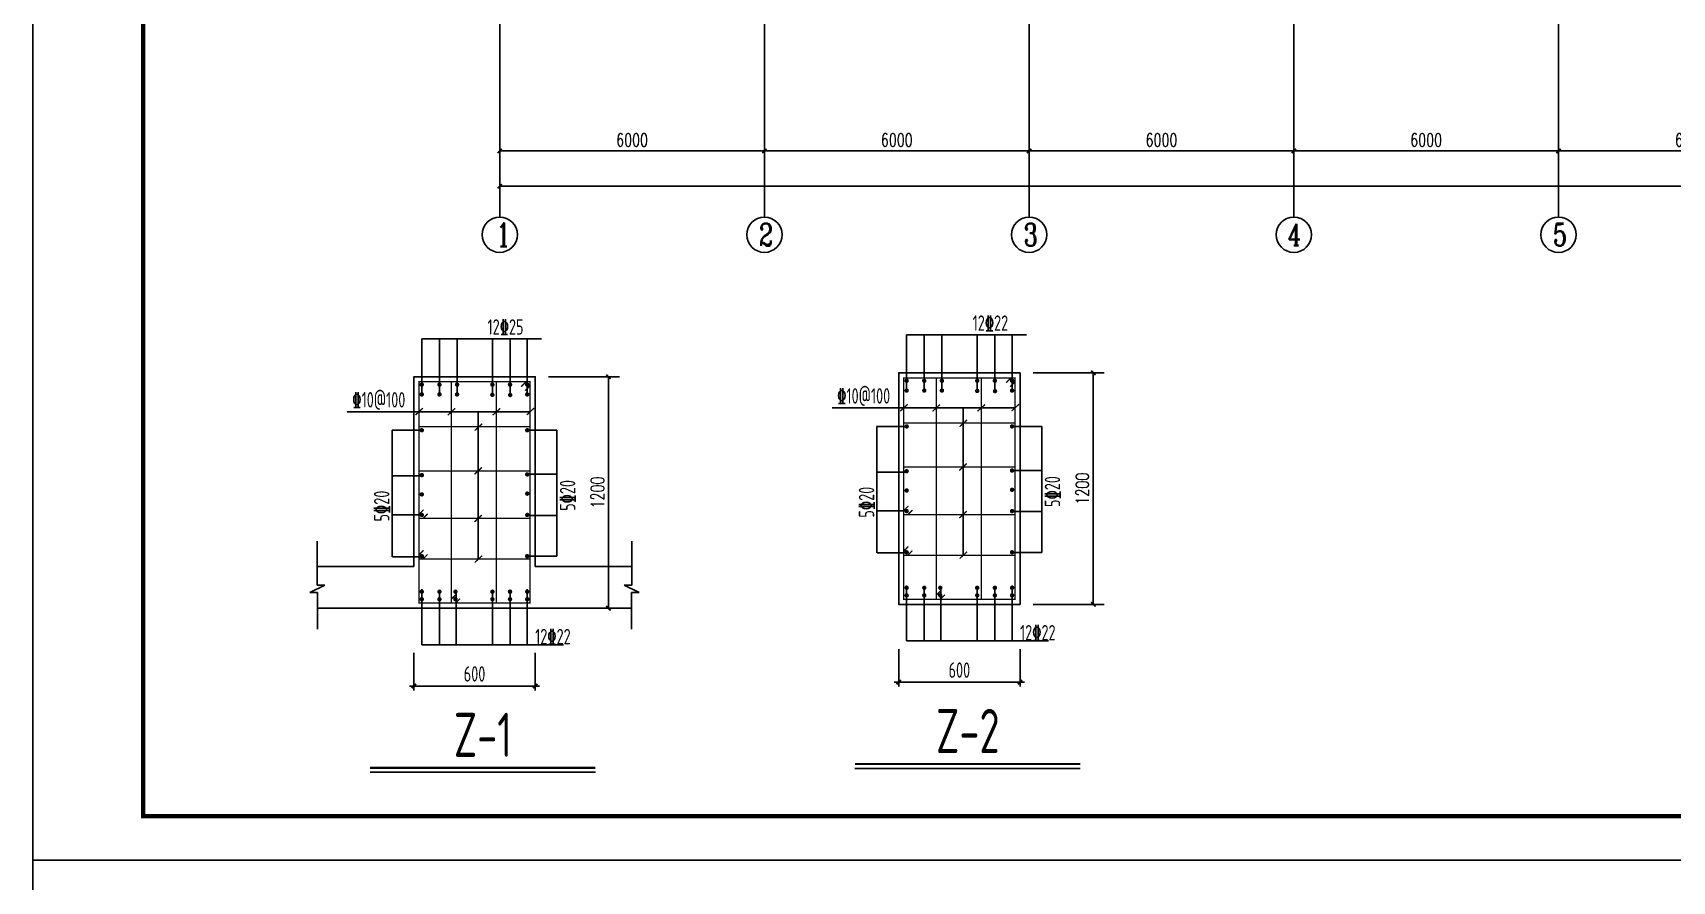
# Model space of a CAD drawing. Extents: x -73672 to 366960, y -527333 to 140666.
# Drawn here: x 177679 to 214841, y -102793 to -83554 of the extents above; entities that cross this region are included whole.
import ezdxf
from ezdxf.enums import TextEntityAlignment as Align

# ---------------------------------------------------------------- set-up
doc = ezdxf.new("R2010")
doc.units = 0
doc.header["$LTSCALE"] = 1000
doc.header["$MEASUREMENT"] = 0
for name, color, linetype in [('AXIS', 3, 'Continuous'), ('AXIS_TEXT', 7, 'Continuous'), ('COLU_DE_DIM', 3, 'Continuous'), ('COLU_DE_NUM', 7, 'Continuous'), ('COLU_DE_REIN', 1, 'Continuous'), ('COLU_DE_TEXT', 7, 'Continuous'), ('PUB_TITLE', 4, 'Continuous'), ('建-尺寸', 3, 'Continuous')]:
    doc.layers.add(name, color=color, linetype=linetype)
doc.styles.add('_TCH_AXIS', font='COMPLEX', dxfattribs={"bigfont": 'GBCBIG'})
doc.styles.add('_TCH_DIM_T3', font='SIMPLEX', dxfattribs={"width": 0.705882, "bigfont": 'GBCBIG'})
doc.styles.add('A-DIM_T3', font='SIMPLEX', dxfattribs={"width": 0.705882, "bigfont": 'GBCBIG'})
doc.styles.add('COMPLEX', font='COMPLEX', dxfattribs={"bigfont": 'Tssdchn.shx'})
doc.styles.add('TSSD_Dimension', font='Tssdeng.shx', dxfattribs={"width": 0.7, "bigfont": '1hztxt.shx'})
doc.styles.add('TSSD_Label', font='Tssdeng.shx', dxfattribs={"width": 0.7, "bigfont": 'hztxt.shx'})
doc.styles.add('TSSD_Rein', font='Tssdeng.shx', dxfattribs={"width": 0.7, "bigfont": 'hztxt.shx'})
doc.dimstyles.new('_TCH_ARCH-100', dxfattribs={"dimtxt": 297.5, "dimasz": 100, "dimexe": 250, "dimexo": 300, "dimgap": 100, "dimtad": 1, "dimdec": 0, "dimzin": 0, "dimdsep": 46, "dimtxsty": '_TCH_DIM_T3', "dimblk": 'ARCHTICK', "dimcen": 0.09, "dimclrt": 7, "dimazin": 2, "dimtfac": 1, "dimtdec": 0, "dimtix": 1, "dimtmove": 2, "dimatfit": 3, "dimfxl": 0, "dimtolj": 1, "dimtzin": 0, "dimarcsym": 0})
doc.dimstyles.new('A-DIM-100', dxfattribs={"dimtxt": 297.5, "dimasz": 100, "dimexe": 250, "dimexo": 300, "dimgap": 100, "dimtad": 1, "dimdec": 0, "dimzin": 0, "dimdsep": 46, "dimtxsty": 'A-DIM_T3', "dimblk": 'ARCHTICK', "dimcen": 0.09, "dimclrt": 7, "dimazin": 2, "dimtfac": 1, "dimtdec": 0, "dimtix": 1, "dimtmove": 2, "dimatfit": 3, "dimfxl": 0, "dimtolj": 1, "dimtzin": 0, "dimarcsym": 0})
doc.dimstyles.new('TSSD_20_100', dxfattribs={"dimtxt": 350, "dimasz": 100, "dimexe": 100, "dimexo": 250, "dimgap": 100, "dimtad": 1, "dimdec": 0, "dimlfac": 0.2, "dimzin": 0, "dimdsep": 46, "dimtxsty": 'TSSD_Dimension', "dimblk": 'ARCHTICK', "dimblk1": 'ARCHTICK', "dimblk2": 'ARCHTICK', "dimcen": 0, "dimdle": 100, "dimclrt": 7, "dimadec": 0, "dimazin": 0, "dimtfac": 1, "dimtdec": 0, "dimtix": 1, "dimtmove": 2, "dimatfit": 3, "dimfxl": 0, "dimtolj": 1, "dimtzin": 0, "dimarcsym": 0})

# ---------------------------------------------------------------- blocks, each defined once
blk = doc.blocks.new('_ArchTick')
at = {"color": 0, "linetype": 'ByBlock', "const_width": 0.4}
blk.add_lwpolyline([(-0.5, -0.5), (0.5, 0.5)], dxfattribs=at)
blk = doc.blocks.new('*D7615')
at = {"layer": 'COLU_DE_DIM', "color": 0, "lineweight": -2}
for p, q in [((186317, -97617), (186317, -98467)), ((189067, -97617), (189067, -98467)), ((186217, -98367), (189167, -98367))]:
    blk.add_line(p, q, dxfattribs=at)
at = {"layer": 'Defpoints', "color": 0}
for p in [(186317, -97367), (189067, -97367), (189067, -98367)]:
    blk.add_point(p, dxfattribs=at)
at = {"layer": 'COLU_DE_DIM', "color": 0, "linetype": 'ByBlock', "lineweight": -2, "xscale": 100, "yscale": 100, "zscale": 100}
for p, rotation in [((186317, -98367), 179.9999999999997), ((189067, -98367), 359.9999999999997)]:
    blk.add_blockref('_ArchTick', p, dxfattribs=dict(at, rotation=rotation))
at = {"layer": 'COLU_DE_DIM', "color": 7, "insert": (187692, -98092), "char_height": 350, "attachment_point": 5, "style": 'TSSD_Dimension'}
blk.add_mtext('\\A1;600', dxfattribs=at)
blk = doc.blocks.new('*D7616')
at = {"layer": 'COLU_DE_DIM', "color": 0, "lineweight": -2}
for p, q in [((197307, -97530), (197307, -98380)), ((200057, -97530), (200057, -98380)), ((197207, -98280), (200157, -98280))]:
    blk.add_line(p, q, dxfattribs=at)
at = {"layer": 'Defpoints', "color": 0}
for p in [(197307, -97280), (200057, -97280), (200057, -98280)]:
    blk.add_point(p, dxfattribs=at)
at = {"layer": 'COLU_DE_DIM', "color": 0, "linetype": 'ByBlock', "lineweight": -2, "xscale": 100, "yscale": 100, "zscale": 100}
for p, rotation in [((197307, -98280), 179.9999999999997), ((200057, -98280), 359.9999999999997)]:
    blk.add_blockref('_ArchTick', p, dxfattribs=dict(at, rotation=rotation))
at = {"layer": 'COLU_DE_DIM', "color": 7, "insert": (198682, -98005), "char_height": 350, "attachment_point": 5, "style": 'TSSD_Dimension'}
blk.add_mtext('\\A1;600', dxfattribs=at)
blk = doc.blocks.new('_AXISO')
blk.add_circle((0, 0), 0.5)
at = {"layer": 'AXIS_TEXT', "style": 'COMPLEX'}
blk.add_attdef('A', text='', height=0.56, dxfattribs=at).set_placement((-0.25, -0.28), (0.25, -0.28), align=Align.FIT)
blk = doc.blocks.new('*D8301')
at = {"layer": 'AXIS', "color": 0, "lineweight": -2}
for p, q in [((188264, -84034), (188264, -87284)), ((302604, -84034), (302604, -87284)), ((188264, -87034), (302604, -87034))]:
    blk.add_line(p, q, dxfattribs=at)
at = {"layer": 'Defpoints', "color": 0}
for p in [(188264, -83734), (302604, -83734), (302604, -87034)]:
    blk.add_point(p, dxfattribs=at)
at = {"layer": 'AXIS', "color": 0, "linetype": 'ByBlock', "lineweight": -2, "xscale": 100, "yscale": 100, "zscale": 100, "rotation": 180}
blk.add_blockref('_ArchTick', (188264, -87034), dxfattribs=at)
at = {"layer": 'AXIS', "color": 0, "linetype": 'ByBlock', "lineweight": -2, "xscale": 100, "yscale": 100, "zscale": 100}
blk.add_blockref('_ArchTick', (302604, -87034), dxfattribs=at)
at = {"layer": 'AXIS', "color": 7, "insert": (245434, -86785), "char_height": 297.5, "attachment_point": 5, "style": '_TCH_DIM_T3'}
blk.add_mtext('\\A1;114340', dxfattribs=at)
blk = doc.blocks.new('*D8302')
at = {"layer": 'AXIS', "color": 0, "lineweight": -2}
for p, q in [((188264, -84034), (188264, -86484)), ((194264, -84034), (194264, -86484)), ((188264, -86234), (194264, -86234))]:
    blk.add_line(p, q, dxfattribs=at)
at = {"layer": 'Defpoints', "color": 0}
for p in [(188264, -83734), (194264, -83734), (194264, -86234)]:
    blk.add_point(p, dxfattribs=at)
at = {"layer": 'AXIS', "color": 0, "linetype": 'ByBlock', "lineweight": -2, "xscale": 100, "yscale": 100, "zscale": 100, "rotation": 180}
blk.add_blockref('_ArchTick', (188264, -86234), dxfattribs=at)
at = {"layer": 'AXIS', "color": 0, "linetype": 'ByBlock', "lineweight": -2, "xscale": 100, "yscale": 100, "zscale": 100}
blk.add_blockref('_ArchTick', (194264, -86234), dxfattribs=at)
at = {"layer": 'AXIS', "color": 7, "insert": (191264, -85985), "char_height": 297.5, "attachment_point": 5, "style": '_TCH_DIM_T3'}
blk.add_mtext('\\A1;6000', dxfattribs=at)
blk = doc.blocks.new('*D8303')
at = {"layer": 'AXIS', "color": 0, "lineweight": -2}
for p, q in [((194264, -84034), (194264, -86484)), ((200264, -84034), (200264, -86484)), ((194264, -86234), (200264, -86234))]:
    blk.add_line(p, q, dxfattribs=at)
at = {"layer": 'Defpoints', "color": 0}
for p in [(194264, -83734), (200264, -83734), (200264, -86234)]:
    blk.add_point(p, dxfattribs=at)
at = {"layer": 'AXIS', "color": 0, "linetype": 'ByBlock', "lineweight": -2, "xscale": 100, "yscale": 100, "zscale": 100, "rotation": 180}
blk.add_blockref('_ArchTick', (194264, -86234), dxfattribs=at)
at = {"layer": 'AXIS', "color": 0, "linetype": 'ByBlock', "lineweight": -2, "xscale": 100, "yscale": 100, "zscale": 100}
blk.add_blockref('_ArchTick', (200264, -86234), dxfattribs=at)
at = {"layer": 'AXIS', "color": 7, "insert": (197264, -85985), "char_height": 297.5, "attachment_point": 5, "style": '_TCH_DIM_T3'}
blk.add_mtext('\\A1;6000', dxfattribs=at)
blk = doc.blocks.new('*D8304')
at = {"layer": 'AXIS', "color": 0, "lineweight": -2}
for p, q in [((200264, -84034), (200264, -86484)), ((206264, -84034), (206264, -86484)), ((200264, -86234), (206264, -86234))]:
    blk.add_line(p, q, dxfattribs=at)
at = {"layer": 'Defpoints', "color": 0}
for p in [(200264, -83734), (206264, -83734), (206264, -86234)]:
    blk.add_point(p, dxfattribs=at)
at = {"layer": 'AXIS', "color": 0, "linetype": 'ByBlock', "lineweight": -2, "xscale": 100, "yscale": 100, "zscale": 100, "rotation": 180}
blk.add_blockref('_ArchTick', (200264, -86234), dxfattribs=at)
at = {"layer": 'AXIS', "color": 0, "linetype": 'ByBlock', "lineweight": -2, "xscale": 100, "yscale": 100, "zscale": 100}
blk.add_blockref('_ArchTick', (206264, -86234), dxfattribs=at)
at = {"layer": 'AXIS', "color": 7, "insert": (203264, -85985), "char_height": 297.5, "attachment_point": 5, "style": '_TCH_DIM_T3'}
blk.add_mtext('\\A1;6000', dxfattribs=at)
blk = doc.blocks.new('*D8305')
at = {"layer": 'AXIS', "color": 0, "lineweight": -2}
for p, q in [((206264, -84034), (206264, -86484)), ((212264, -84034), (212264, -86484)), ((206264, -86234), (212264, -86234))]:
    blk.add_line(p, q, dxfattribs=at)
at = {"layer": 'Defpoints', "color": 0}
for p in [(206264, -83734), (212264, -83734), (212264, -86234)]:
    blk.add_point(p, dxfattribs=at)
at = {"layer": 'AXIS', "color": 0, "linetype": 'ByBlock', "lineweight": -2, "xscale": 100, "yscale": 100, "zscale": 100, "rotation": 180}
blk.add_blockref('_ArchTick', (206264, -86234), dxfattribs=at)
at = {"layer": 'AXIS', "color": 0, "linetype": 'ByBlock', "lineweight": -2, "xscale": 100, "yscale": 100, "zscale": 100}
blk.add_blockref('_ArchTick', (212264, -86234), dxfattribs=at)
at = {"layer": 'AXIS', "color": 7, "insert": (209264, -85985), "char_height": 297.5, "attachment_point": 5, "style": '_TCH_DIM_T3'}
blk.add_mtext('\\A1;6000', dxfattribs=at)
blk = doc.blocks.new('*D8306')
at = {"layer": 'AXIS', "color": 0, "lineweight": -2}
for p, q in [((212264, -84034), (212264, -86484)), ((218264, -84034), (218264, -86484)), ((212264, -86234), (218264, -86234))]:
    blk.add_line(p, q, dxfattribs=at)
at = {"layer": 'Defpoints', "color": 0}
for p in [(212264, -83734), (218264, -83734), (218264, -86234)]:
    blk.add_point(p, dxfattribs=at)
at = {"layer": 'AXIS', "color": 0, "linetype": 'ByBlock', "lineweight": -2, "xscale": 100, "yscale": 100, "zscale": 100, "rotation": 180}
blk.add_blockref('_ArchTick', (212264, -86234), dxfattribs=at)
at = {"layer": 'AXIS', "color": 0, "linetype": 'ByBlock', "lineweight": -2, "xscale": 100, "yscale": 100, "zscale": 100}
blk.add_blockref('_ArchTick', (218264, -86234), dxfattribs=at)
at = {"layer": 'AXIS', "color": 7, "insert": (215264, -85985), "char_height": 297.5, "attachment_point": 5, "style": '_TCH_DIM_T3'}
blk.add_mtext('\\A1;6000', dxfattribs=at)
blk = doc.blocks.new('*D8322')
at = {"layer": 'Defpoints', "color": 0}
for p in [(189067, -91353), (189067, -96603), (190728, -96603)]:
    blk.add_point(p, dxfattribs=at)
at = {"layer": '建-尺寸', "color": 0, "lineweight": -2}
for p, q in [((189367, -91353), (190978, -91353)), ((190728, -91353), (190728, -96603)), ((189367, -96603), (190978, -96603))]:
    blk.add_line(p, q, dxfattribs=at)
at = {"layer": '建-尺寸', "color": 0, "linetype": 'ByBlock', "lineweight": -2, "xscale": 100, "yscale": 100, "zscale": 100}
for p, rotation in [((190728, -91353), 90), ((190728, -96603), 270)]:
    blk.add_blockref('_ArchTick', p, dxfattribs=dict(at, rotation=rotation))
at = {"layer": '建-尺寸', "color": 7, "insert": (190479, -93978), "char_height": 297.5, "attachment_point": 5, "rotation": 90, "style": 'A-DIM_T3'}
blk.add_mtext('\\A1;1200', dxfattribs=at)
blk = doc.blocks.new('*D8489')
at = {"layer": 'Defpoints', "color": 0}
for p in [(200057, -91265), (200057, -96515), (201718, -96515)]:
    blk.add_point(p, dxfattribs=at)
at = {"layer": '建-尺寸', "color": 0, "lineweight": -2}
for p, q in [((200357, -91265), (201968, -91265)), ((201718, -91265), (201718, -96515)), ((200357, -96515), (201968, -96515))]:
    blk.add_line(p, q, dxfattribs=at)
at = {"layer": '建-尺寸', "color": 0, "linetype": 'ByBlock', "lineweight": -2, "xscale": 100, "yscale": 100, "zscale": 100}
for p, rotation in [((201718, -91265), 90), ((201718, -96515), 270)]:
    blk.add_blockref('_ArchTick', p, dxfattribs=dict(at, rotation=rotation))
at = {"layer": '建-尺寸', "color": 7, "insert": (201470, -93890), "char_height": 297.5, "attachment_point": 5, "rotation": 90, "style": 'A-DIM_T3'}
blk.add_mtext('\\A1;1200', dxfattribs=at)

msp = doc.modelspace()

# ---------------------------------------------------------------- linework, layer by layer
at = {"color": 1}
for p, q in [((188264.15, -24236.64), (188264.15, -84710.49)), ((194264.15, -24236.64), (194264.15, -84710.49)), ((200264.15, -24236.64), (200264.15, -84710.49)), ((206264.15, -24236.64), (206264.15, -84710.49)), ((212264.15, -24236.64), (212264.15, -84710.49))]:
    msp.add_line(p, q, dxfattribs=at)
at = {"color": 3, "linetype": 'Continuous'}
for p, q in [((188886.63, -91754.59), (188886.63, -90494.09)), ((199877.16, -91666.67), (199877.16, -90406.16))]:
    msp.add_line(p, q, dxfattribs=at)
at = {"color": 0}
for p, q in [((184122.36, -95083.17), (184122.36, -96080.66)), ((191260.9, -95083.17), (191260.9, -96080.66)), ((186316.63, -95657.6), (184122.36, -95657.6)), ((189066.63, -95657.6), (191260.9, -95657.6)), ((184296.54, -96080.66), (183961.58, -96243.22)), ((183961.58, -96243.22), (184132.47, -96243.22)), ((184122.36, -96080.66), (184296.54, -96080.66)), ((184132.47, -96243.22), (184132.47, -97077.2)), ((191260.9, -96080.66), (191086.72, -96080.66)), ((191086.72, -96080.66), (191421.68, -96243.22)), ((191421.68, -96243.22), (191250.78, -96243.22)), ((191250.78, -96243.22), (191250.78, -97077.2)), ((186316.63, -96602.6), (184132.47, -96602.6)), ((189066.63, -96602.6), (191250.78, -96602.6))]:
    msp.add_line(p, q, dxfattribs=at)
at = {"color": 0, "linetype": 'ByBlock', "lineweight": -2}
for points in [[(189066.63, -95657.6), (189066.63, -91352.6), (186316.63, -91352.6), (186316.63, -95657.6)], [(186316.63, -96602.6), (189066.63, -96602.6)]]:
    msp.add_lwpolyline(points, dxfattribs=at)
msp.add_lwpolyline([(200057.16, -91264.67), (197307.16, -91264.67), (197307.16, -96514.67), (200057.16, -96514.67)], close=True, dxfattribs=at)
at = {"layer": 'AXIS'}
for p, q in [((188264.15, -83733.64), (188264.15, -87733.64)), ((194264.15, -83733.64), (194264.15, -87733.64)), ((200264.15, -83733.64), (200264.15, -87733.64)), ((206264.15, -83733.64), (206264.15, -87733.64)), ((212264.15, -83733.64), (212264.15, -87733.64))]:
    msp.add_line(p, q, dxfattribs=at)
at = {"layer": 'AXIS', "color": 3, "linetype": 'Continuous'}
for p, q in [((186496.63, -91754.59), (186496.63, -90494.09)), ((186496.63, -90494.09), (189210.27, -90494.09)), ((186896.63, -91754.59), (186896.63, -90494.09)), ((187296.63, -91754.59), (187296.63, -90494.09)), ((188096.63, -91754.59), (188096.63, -90494.09)), ((188496.63, -91754.59), (188496.63, -90494.09)), ((197487.16, -91666.67), (197487.16, -90406.16)), ((197487.16, -90406.16), (200200.8, -90406.16)), ((197887.16, -91666.67), (197887.16, -90406.16)), ((198287.16, -91666.67), (198287.16, -90406.16)), ((199087.16, -91666.67), (199087.16, -90406.16)), ((199487.16, -91666.67), (199487.16, -90406.16)), ((184808.16, -92148.26), (188951.63, -92148.26)), ((187774.59, -92148.26), (187774.59, -95487.6)), ((195798.69, -92060.33), (199942.16, -92060.33)), ((198765.12, -92060.33), (198765.12, -95399.67)), ((197487.16, -92479.67), (196814.8, -92479.67)), ((196814.8, -92479.67), (196814.8, -95346.8)), ((200549.51, -92479.67), (199877.16, -92479.67)), ((200549.51, -92479.67), (200549.51, -95336.7)), ((186496.63, -92567.6), (185824.27, -92567.6)), ((185824.27, -92567.6), (185824.27, -95434.72)), ((189558.98, -92567.6), (188886.63, -92567.6)), ((189558.98, -92567.6), (189558.98, -95424.62)), ((186496.63, -93602.6), (185824.27, -93602.6)), ((189558.98, -93565.06), (188886.63, -93565.06)), ((197487.16, -93514.67), (196814.8, -93514.67)), ((200549.51, -93477.14), (199877.16, -93477.14)), ((186502.45, -94483.82), (185830.1, -94483.82)), ((189558.98, -94498.62), (188886.63, -94498.62)), ((197492.98, -94395.89), (196820.63, -94395.89)), ((200549.51, -94410.7), (199877.16, -94410.7)), ((186502.45, -95434.72), (185830.1, -95434.72)), ((189558.98, -95424.62), (188886.63, -95424.62)), ((197492.98, -95346.8), (196820.63, -95346.8)), ((200549.51, -95336.7), (199877.16, -95336.7)), ((186496.63, -97432.15), (186496.63, -96171.64)), ((188886.63, -97432.15), (188886.63, -96171.64)), ((197487.16, -97344.22), (197487.16, -96083.72)), ((197887.16, -97344.22), (197887.16, -96168.01)), ((198264.86, -97344.22), (198264.86, -96168.01)), ((199087.16, -97344.22), (199087.16, -96168.01)), ((199487.16, -97344.22), (199487.16, -96168.01)), ((199877.16, -97344.22), (199877.16, -96083.72)), ((186896.63, -97432.15), (186896.63, -96255.93)), ((187274.33, -97432.15), (187274.33, -96255.93)), ((188096.63, -97432.15), (188096.63, -96255.93)), ((188496.63, -97432.15), (188496.63, -96255.93)), ((197487.16, -97344.22), (200700.8, -97344.22)), ((186496.63, -97432.15), (189710.27, -97432.15))]:
    msp.add_line(p, q, dxfattribs=at)
at = {"layer": 'AXIS', "color": 3, "linetype": 'Continuous', "const_width": 30}
for points in [[(186522.98, -92063.94), (186354.9, -92220.23)], [(187252.5, -92070.11), (187084.42, -92226.4)], [(188275.65, -92070.11), (188102.07, -92226.4)], [(189042.98, -92063.94), (188874.9, -92220.23)], [(197513.51, -91976.01), (197345.43, -92132.3)], [(198243.03, -91982.19), (198074.95, -92138.48)], [(199266.18, -91982.19), (199092.6, -92138.48)], [(200033.51, -91976.01), (199865.43, -92132.3)], [(187865.94, -92417.66), (187697.86, -92573.94)], [(198856.47, -92329.73), (198688.39, -92486.02)], [(187858.63, -93409.45), (187690.55, -93565.74)], [(198849.16, -93321.53), (198681.08, -93477.82)], [(198849.16, -94401.07), (198681.08, -94557.35)], [(186431.63, -94567.13), (188951.63, -94567.13)], [(187858.63, -94488.99), (187690.55, -94645.28)], [(188801.37, -94567.13), (188951.63, -94567.13)], [(197422.16, -94479.21), (199942.16, -94479.21)], [(199791.9, -94479.21), (199942.16, -94479.21)], [(187865.94, -95409.45), (187697.86, -95565.74)], [(198856.47, -95321.53), (198688.39, -95477.82)]]:
    msp.add_lwpolyline(points, dxfattribs=at)
at = {"layer": 'COLU_DE_NUM'}
for p, q in [((185323.23, -100323.61), (190431.83, -100323.61)), ((196313.76, -100235.69), (201422.36, -100235.69))]:
    msp.add_line(p, q, dxfattribs=at)
at = {"layer": 'COLU_DE_NUM', "const_width": 50}
for points in [[(185323.23, -100223.61), (190431.83, -100223.61)], [(196313.76, -100135.69), (201422.36, -100135.69)]]:
    msp.add_lwpolyline(points, dxfattribs=at)
at = {"layer": 'COLU_DE_REIN', "const_width": 30}
for points in [[(199832.78, -91580.97), (199942.16, -91471.6), (199942.16, -91379.67), (197422.16, -91379.67), (197422.16, -96399.67), (199942.16, -96399.67), (199942.16, -91379.67), (199850.23, -91379.67), (199740.86, -91489.05)], [(198262.89, -96203.86), (198158.99, -96307.75), (198158.99, -96399.67), (199179.39, -96399.67), (199179.39, -91379.67), (198158.99, -91379.67), (198158.99, -96399.67), (198250.92, -96399.67), (198354.81, -96295.78)], [(188842.25, -91668.89), (188951.63, -91559.52), (188951.63, -91467.6), (186431.63, -91467.6), (186431.63, -96487.6), (188951.63, -96487.6), (188951.63, -91467.6), (188859.71, -91467.6), (188750.33, -91576.97)], [(187272.36, -96291.78), (187168.46, -96395.67), (187168.46, -96487.6), (188188.86, -96487.6), (188188.86, -91467.6), (187168.46, -91467.6), (187168.46, -96487.6), (187260.39, -96487.6), (187364.28, -96383.7)], [(186535.52, -94371.32), (186431.63, -94475.21), (186431.63, -94567.13), (188951.63, -94567.13), (188951.63, -92487.6), (186431.63, -92487.6), (186431.63, -94567.13), (186523.55, -94567.13), (186627.44, -94463.24)], [(197526.05, -94283.4), (197422.16, -94387.29), (197422.16, -94479.21), (199942.16, -94479.21), (199942.16, -92399.67), (197422.16, -92399.67), (197422.16, -94479.21), (197514.08, -94479.21), (197617.97, -94375.32)], [(186535.52, -95291.78), (186431.63, -95395.67), (186431.63, -95487.6), (188951.63, -95487.6), (188951.63, -93487.6), (186431.63, -93487.6), (186431.63, -95487.6), (186523.55, -95487.6), (186627.44, -95383.7)], [(197526.05, -95203.86), (197422.16, -95307.75), (197422.16, -95399.67), (199942.16, -95399.67), (199942.16, -93399.67), (197422.16, -93399.67), (197422.16, -95399.67), (197514.08, -95399.67), (197617.97, -95295.78)]]:
    msp.add_lwpolyline(points, dxfattribs=at)
at = {"layer": 'COLU_DE_REIN', "const_width": 50}
for points in [[(197462.16, -91444.67, 1), (197512.16, -91444.67, 1)], [(197862.16, -91444.67, 1), (197912.16, -91444.67, 1)], [(198262.16, -91444.67, 1), (198312.16, -91444.67, 1)], [(199062.16, -91444.67, 1), (199112.16, -91444.67, 1)], [(199462.16, -91444.67, 1), (199512.16, -91444.67, 1)], [(199852.16, -91444.67, 1), (199902.16, -91444.67, 1)], [(186471.63, -91532.6, 1), (186521.63, -91532.6, 1)], [(186471.63, -91754.59, 1), (186521.63, -91754.59, 1)], [(186871.63, -91532.6, 1), (186921.63, -91532.6, 1)], [(186871.63, -91754.59, 1), (186921.63, -91754.59, 1)], [(187271.63, -91532.6, 1), (187321.63, -91532.6, 1)], [(187271.63, -91754.59, 1), (187321.63, -91754.59, 1)], [(188070.78, -91763.19, 1), (188120.78, -91763.19, 1)], [(188071.63, -91532.6, 1), (188121.63, -91532.6, 1)], [(188471.63, -91532.6, 1), (188521.63, -91532.6, 1)], [(188475.06, -91767.62, 1), (188525.06, -91767.62, 1)], [(188861.63, -91532.6, 1), (188911.63, -91532.6, 1)], [(188861.63, -91754.59, 1), (188911.63, -91754.59, 1)], [(197462.16, -91666.67, 1), (197512.16, -91666.67, 1)], [(197862.16, -91666.67, 1), (197912.16, -91666.67, 1)], [(198262.16, -91666.67, 1), (198312.16, -91666.67, 1)], [(199061.31, -91675.27, 1), (199111.31, -91675.27, 1)], [(199465.59, -91679.7, 1), (199515.59, -91679.7, 1)], [(199852.16, -91666.67, 1), (199902.16, -91666.67, 1)], [(186471.63, -92567.6, 1), (186521.63, -92567.6, 1)], [(188861.63, -92567.6, 1), (188911.63, -92567.6, 1)], [(197462.16, -92479.67, 1), (197512.16, -92479.67, 1)], [(199852.16, -92479.67, 1), (199902.16, -92479.67, 1)], [(186471.63, -93584.37, 1), (186521.63, -93584.37, 1)], [(188861.63, -93568.03, 1), (188911.63, -93568.03, 1)], [(197462.16, -93496.45, 1), (197512.16, -93496.45, 1)], [(199852.16, -93480.11, 1), (199902.16, -93480.11, 1)], [(186471.63, -94021.05, 1), (186521.63, -94021.05, 1)], [(188861.63, -94004.71, 1), (188911.63, -94004.71, 1)], [(197462.16, -93933.13, 1), (197512.16, -93933.13, 1)], [(199852.16, -93916.79, 1), (199902.16, -93916.79, 1)], [(197462.16, -94399.67, 1), (197512.16, -94399.67, 1)], [(199852.16, -94399.67, 1), (199902.16, -94399.67, 1)], [(186471.63, -94487.6, 1), (186521.63, -94487.6, 1)], [(188861.63, -94487.6, 1), (188911.63, -94487.6, 1)], [(186471.63, -95422.6, 1), (186521.63, -95422.6, 1)], [(188861.63, -95422.6, 1), (188911.63, -95422.6, 1)], [(197462.16, -95334.67, 1), (197512.16, -95334.67, 1)], [(199852.16, -95334.67, 1), (199902.16, -95334.67, 1)], [(186471.63, -96227.43, 1), (186521.63, -96227.43, 1)], [(186871.63, -96227.43, 1), (186921.63, -96227.43, 1)], [(187234.64, -96227.43, 1), (187284.64, -96227.43, 1)], [(188071.63, -96227.43, 1), (188121.63, -96227.43, 1)], [(188471.63, -96227.43, 1), (188521.63, -96227.43, 1)], [(188861.63, -96227.43, 1), (188911.63, -96227.43, 1)], [(197462.16, -96139.51, 1), (197512.16, -96139.51, 1)], [(197862.16, -96139.51, 1), (197912.16, -96139.51, 1)], [(198225.17, -96139.51, 1), (198275.17, -96139.51, 1)], [(199062.16, -96139.51, 1), (199112.16, -96139.51, 1)], [(199462.16, -96139.51, 1), (199512.16, -96139.51, 1)], [(199852.16, -96139.51, 1), (199902.16, -96139.51, 1)], [(186471.63, -96398.86, 1), (186521.63, -96398.86, 1)], [(186871.63, -96398.86, 1), (186921.63, -96398.86, 1)], [(187234.64, -96398.86, 1), (187284.64, -96398.86, 1)], [(188071.63, -96398.86, 1), (188121.63, -96398.86, 1)], [(188471.63, -96398.86, 1), (188521.63, -96398.86, 1)], [(188861.63, -96398.86, 1), (188911.63, -96398.86, 1)], [(197462.16, -96310.94, 1), (197512.16, -96310.94, 1)], [(197862.16, -96310.94, 1), (197912.16, -96310.94, 1)], [(198225.17, -96310.94, 1), (198275.17, -96310.94, 1)], [(199062.16, -96310.94, 1), (199112.16, -96310.94, 1)], [(199462.16, -96310.94, 1), (199512.16, -96310.94, 1)], [(199852.16, -96310.94, 1), (199902.16, -96310.94, 1)]]:
    msp.add_lwpolyline(points, format="xyb", close=True, dxfattribs=at)
at = {"layer": 'PUB_TITLE'}
for points in [[(177678.75, -102317.87), (326378.75, -102317.87), (326378.75, -18217.87), (177678.75, -18217.87)], [(177678.75, -186417.87), (326378.75, -186417.87), (326378.75, -102317.87), (177678.75, -102317.87)]]:
    msp.add_lwpolyline(points, close=True, dxfattribs=at)
at = {"layer": 'PUB_TITLE', "const_width": 100}
msp.add_lwpolyline([(180178.75, -101317.87), (325378.75, -101317.87), (325378.75, -19217.87), (180178.75, -19217.87)], close=True, dxfattribs=at)

# ---------------------------------------------------------------- block references
at = {"layer": 'AXIS'}
ref = msp.add_blockref('_AXISO', (188264.15, -88133.64), dxfattribs=dict(at, xscale=800, yscale=800, zscale=800))
ref.add_attrib('A', '1', (188183.07, -88401.64), dxfattribs={"color": 7, "height": 536.01, "style": '_TCH_AXIS', "width": 0.705882})
ref = msp.add_blockref('_AXISO', (194264.15, -88133.64), dxfattribs=dict(at, xscale=800, yscale=800, zscale=800))
ref.add_attrib('A', '2', (194144.93, -88386.99), dxfattribs={"color": 7, "height": 506.7, "style": '_TCH_AXIS', "width": 0.705882})
ref = msp.add_blockref('_AXISO', (200264.15, -88133.64), dxfattribs=dict(at, xscale=800, yscale=800, zscale=800))
ref.add_attrib('A', '3', (200144.93, -88386.99), dxfattribs={"color": 7, "height": 506.7, "style": '_TCH_AXIS', "width": 0.705882})
ref = msp.add_blockref('_AXISO', (206264.15, -88133.64), dxfattribs=dict(at, xscale=800, yscale=800, zscale=800))
ref.add_attrib('A', '4', (206131.53, -88380.23), dxfattribs={"color": 7, "height": 493.2, "style": '_TCH_AXIS', "width": 0.705882})
ref = msp.add_blockref('_AXISO', (212264.15, -88133.64), dxfattribs=dict(at, xscale=800, yscale=800, zscale=800))
ref.add_attrib('A', '5', (212144.93, -88386.99), dxfattribs={"color": 7, "height": 506.7, "style": '_TCH_AXIS', "width": 0.705882})

# ---------------------------------------------------------------- texts
at = {"layer": 'COLU_DE_NUM', "style": 'TSSD_Label', "width": 0.7}
for s, p in [('Z-1', (187883.47, -99473.61)), ('Z-2', (198874, -99385.69))]:
    msp.add_text(s, height=1000, dxfattribs=at).set_placement(p, align=Align.MIDDLE)
at = {"layer": 'COLU_DE_TEXT', "style": 'TSSD_Rein', "width": 0.7}
for s, p in [('12%%13225', (188394.54, -90224.5)), ('12%%13222', (199385.07, -90136.58)), ('12%%13222', (200459.92, -97157.33)), ('12%%13222', (189469.39, -97245.26))]:
    msp.add_text(s, height=350, dxfattribs=at).set_placement(p, align=Align.MIDDLE)
for p in [(184921.89, -92051.69), (195912.42, -91963.77)]:
    msp.add_text('%%13210@100', height=350, dxfattribs=at).set_placement(p)
for p in [(200792.27, -93957.1), (185587.07, -94286.52), (189801.74, -94045.02), (196577.6, -94198.6)]:
    msp.add_text('5%%13220', height=350, rotation=90, dxfattribs=at).set_placement(p, align=Align.MIDDLE)

# ---------------------------------------------------------------- dimensions: what is measured, and where the dimension line sits
at = {"layer": 'AXIS'}
for p1, p2, distance, picture, middle in [((188264.15, -83733.64), (302604.15, -83733.64), -3300, '*D8301', (245434.15, -86784.89)), ((188264.15, -83733.64), (194264.15, -83733.64), -2500, '*D8302', (191264.15, -85984.89)), ((194264.15, -83733.64), (200264.15, -83733.64), -2500, '*D8303', (197264.15, -85984.89)), ((200264.15, -83733.64), (206264.15, -83733.64), -2500, '*D8304', (203264.15, -85984.89)), ((206264.15, -83733.64), (212264.15, -83733.64), -2500, '*D8305', (209264.15, -85984.89)), ((212264.15, -83733.64), (218264.15, -83733.64), -2500, '*D8306', (215264.15, -85984.89))]:
    dim = msp.add_aligned_dim(p1=p1, p2=p2, distance=distance, dimstyle='_TCH_ARCH-100', dxfattribs=at)
    dim.commit()
    dim.dimension.update_dxf_attribs({"geometry": picture, "text_midpoint": middle})
at = {"layer": 'COLU_DE_DIM'}
for p1, p2, picture, middle in [((197307.16, -97279.53), (200057.16, -97279.53), '*D7616', (198682.16, -98004.53)), ((186316.63, -97367.45), (189066.63, -97367.45), '*D7615', (187691.63, -98092.45))]:
    dim = msp.add_aligned_dim(p1=p1, p2=p2, distance=-1000, text='600', dimstyle='TSSD_20_100', override={"dimtxsty": 'TSSD_Dimension'}, dxfattribs=at)
    dim.commit()
    dim.dimension.update_dxf_attribs({"geometry": picture, "text_midpoint": middle})
at = {"layer": '建-尺寸'}
for p1, p2, picture, middle in [((189066.63, -91352.6), (189066.63, -96602.6), '*D8322', (190479.1, -93977.6)), ((200057.16, -91264.67), (200057.16, -96514.67), '*D8489', (201469.63, -93889.67))]:
    dim = msp.add_aligned_dim(p1=p1, p2=p2, distance=1661.23, text='1200', dimstyle='A-DIM-100', dxfattribs=at)
    dim.commit()
    dim.dimension.update_dxf_attribs({"geometry": picture, "text_midpoint": middle})

doc.saveas('drawing.dxf')
